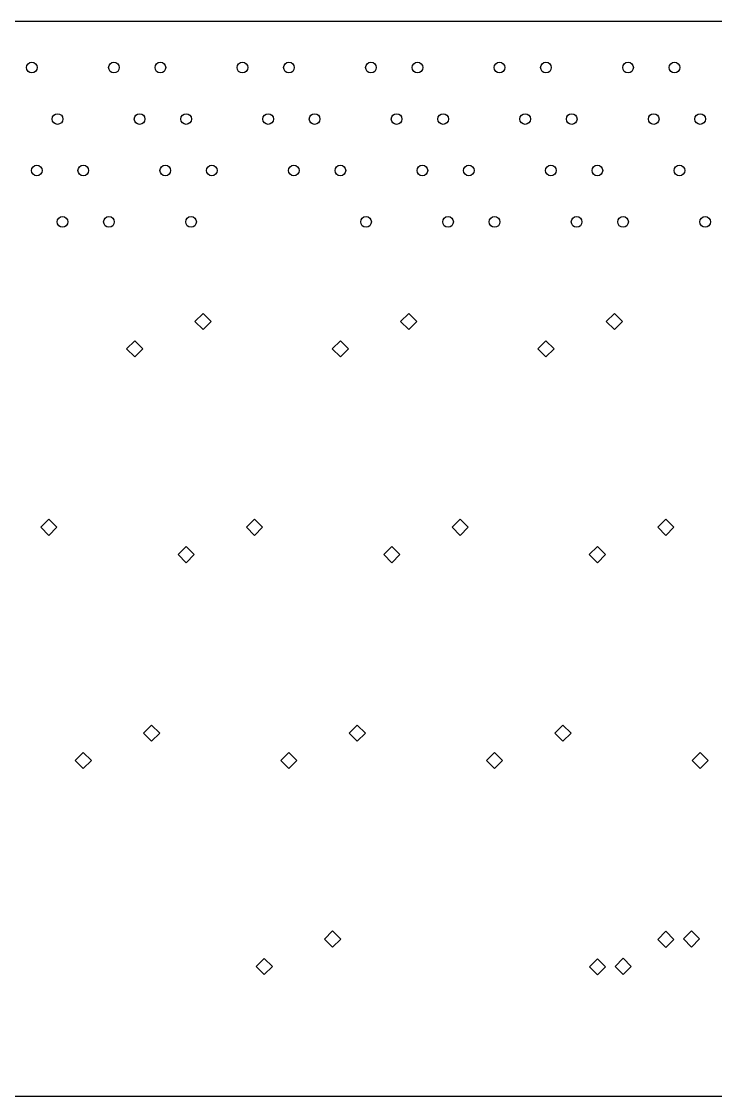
# Model space of a CAD drawing. Extents: x 22 to 272, y -143 to -24.
# Drawn here: x 86 to 150.4, y -124.2 to -24.4 of the extents above; entities that cross this region are included whole.
import ezdxf

# ---------------------------------------------------------------- set-up
doc = ezdxf.new("R2010")
doc.units = 0
doc.layers.add('BLACK', color=7, linetype='CONTINUOUS')

msp = doc.modelspace()

# ---------------------------------------------------------------- linework, layer by layer
at = {"layer": 'BLACK', "linetype": 'CONTINUOUS'}
for p, q in [((267.4, -24.375), (28.65, -24.375)), ((102.815, -51.47), (102.065, -52.22)), ((103.565, -52.22), (102.815, -51.47)), ((121.915, -51.47), (121.165, -52.22)), ((122.665, -52.22), (121.915, -51.47)), ((141.015, -51.47), (140.265, -52.22)), ((141.765, -52.22), (141.015, -51.47)), ((102.065, -52.22), (102.815, -52.97)), ((102.815, -52.97), (103.565, -52.22)), ((121.165, -52.22), (121.915, -52.97)), ((121.915, -52.97), (122.665, -52.22)), ((140.265, -52.22), (141.015, -52.97)), ((141.015, -52.97), (141.765, -52.22)), ((96.465, -54.01), (95.715, -54.76)), ((95.715, -54.76), (96.465, -55.51)), ((97.215, -54.76), (96.465, -54.01)), ((96.465, -55.51), (97.215, -54.76)), ((115.565, -54.01), (114.815, -54.76)), ((114.815, -54.76), (115.565, -55.51)), ((116.315, -54.76), (115.565, -54.01)), ((115.565, -55.51), (116.315, -54.76)), ((134.665, -54.01), (133.915, -54.76)), ((133.915, -54.76), (134.665, -55.51)), ((135.415, -54.76), (134.665, -54.01)), ((134.665, -55.51), (135.415, -54.76)), ((88.49, -70.57), (87.74, -71.32)), ((89.24, -71.32), (88.49, -70.57)), ((107.59, -70.57), (106.84, -71.32)), ((108.34, -71.32), (107.59, -70.57)), ((126.69, -70.57), (125.94, -71.32)), ((127.44, -71.32), (126.69, -70.57)), ((145.79, -70.57), (145.04, -71.32)), ((146.54, -71.32), (145.79, -70.57)), ((87.74, -71.32), (88.49, -72.07)), ((88.49, -72.07), (89.24, -71.32)), ((106.84, -71.32), (107.59, -72.07)), ((107.59, -72.07), (108.34, -71.32)), ((125.94, -71.32), (126.69, -72.07)), ((126.69, -72.07), (127.44, -71.32)), ((145.04, -71.32), (145.79, -72.07)), ((145.79, -72.07), (146.54, -71.32)), ((101.24, -73.11), (100.49, -73.86)), ((101.99, -73.86), (101.24, -73.11)), ((120.34, -73.11), (119.59, -73.86)), ((121.09, -73.86), (120.34, -73.11)), ((139.44, -73.11), (138.69, -73.86)), ((140.19, -73.86), (139.44, -73.11)), ((100.49, -73.86), (101.24, -74.61)), ((101.24, -74.61), (101.99, -73.86)), ((119.59, -73.86), (120.34, -74.61)), ((120.34, -74.61), (121.09, -73.86)), ((138.69, -73.86), (139.44, -74.61)), ((139.44, -74.61), (140.19, -73.86)), ((98.04, -89.67), (97.29, -90.42)), ((98.79, -90.42), (98.04, -89.67)), ((117.14, -89.67), (116.39, -90.42)), ((117.89, -90.42), (117.14, -89.67)), ((136.24, -89.67), (135.49, -90.42)), ((136.99, -90.42), (136.24, -89.67)), ((97.29, -90.42), (98.04, -91.17)), ((98.04, -91.17), (98.79, -90.42)), ((116.39, -90.42), (117.14, -91.17)), ((117.14, -91.17), (117.89, -90.42)), ((135.49, -90.42), (136.24, -91.17)), ((136.24, -91.17), (136.99, -90.42)), ((91.69, -92.21), (90.94, -92.96)), ((92.44, -92.96), (91.69, -92.21)), ((110.79, -92.21), (110.04, -92.96)), ((111.54, -92.96), (110.79, -92.21)), ((129.89, -92.21), (129.14, -92.96)), ((130.64, -92.96), (129.89, -92.21)), ((148.99, -92.21), (148.24, -92.96)), ((149.74, -92.96), (148.99, -92.21)), ((90.94, -92.96), (91.69, -93.71)), ((91.69, -93.71), (92.44, -92.96)), ((110.04, -92.96), (110.79, -93.71)), ((110.79, -93.71), (111.54, -92.96)), ((129.14, -92.96), (129.89, -93.71)), ((129.89, -93.71), (130.64, -92.96)), ((148.24, -92.96), (148.99, -93.71)), ((148.99, -93.71), (149.74, -92.96)), ((114.85, -108.788), (114.1, -109.538)), ((114.1, -109.538), (114.85, -110.288)), ((115.6, -109.538), (114.85, -108.788)), ((114.85, -110.288), (115.6, -109.538)), ((145.8, -108.82), (145.05, -109.57)), ((145.05, -109.57), (145.8, -110.32)), ((146.55, -109.57), (145.8, -108.82)), ((145.8, -110.32), (146.55, -109.57)), ((148.177, -108.78), (147.427, -109.53)), ((147.427, -109.53), (148.177, -110.28)), ((148.927, -109.53), (148.177, -108.78)), ((148.177, -110.28), (148.927, -109.53)), ((108.5, -111.328), (107.75, -112.078)), ((109.25, -112.078), (108.5, -111.328)), ((139.45, -111.36), (138.7, -112.11)), ((140.2, -112.11), (139.45, -111.36)), ((141.827, -111.32), (141.077, -112.07)), ((142.577, -112.07), (141.827, -111.32)), ((107.75, -112.078), (108.5, -112.828)), ((108.5, -112.828), (109.25, -112.078)), ((138.7, -112.11), (139.45, -112.86)), ((139.45, -112.86), (140.2, -112.11)), ((141.077, -112.07), (141.827, -112.82)), ((141.827, -112.82), (142.577, -112.07)), ((272.175, -124.15), (23.875, -124.15))]:
    msp.add_line(p, q, dxfattribs=at)
at = {"layer": 'BLACK'}
for centre in [(86.915, -28.65), (94.535, -28.65), (98.8525, -28.65), (106.472, -28.65), (110.79, -28.65), (118.41, -28.65), (122.727, -28.65), (130.347, -28.65), (134.665, -28.65), (142.285, -28.65), (146.602, -28.65), (89.3025, -33.425), (96.9225, -33.425), (101.24, -33.425), (108.86, -33.425), (113.177, -33.425), (120.797, -33.425), (125.115, -33.425), (132.735, -33.425), (137.052, -33.425), (144.672, -33.425), (148.99, -33.425), (87.3725, -38.2), (91.69, -38.2), (99.31, -38.2), (103.627, -38.2), (111.247, -38.2), (115.565, -38.2), (123.185, -38.2), (127.502, -38.2), (135.123, -38.2), (139.44, -38.2), (147.06, -38.2), (89.76, -42.975), (94.0775, -42.975), (101.697, -42.975), (117.953, -42.975), (125.572, -42.975), (129.89, -42.975), (137.51, -42.975), (141.827, -42.975), (149.447, -42.975)]:
    msp.add_circle(centre, 0.4953, dxfattribs=at)

doc.saveas('drawing.dxf')
